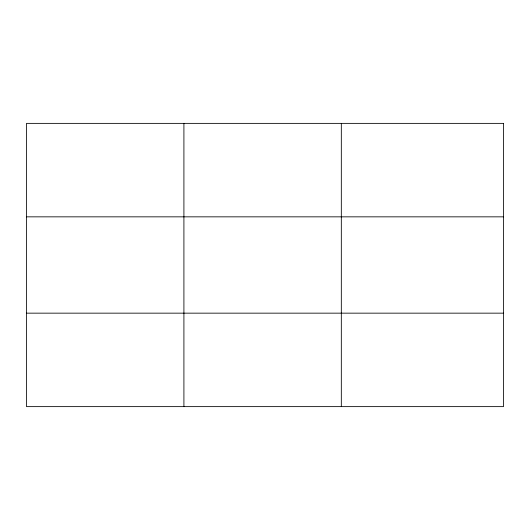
<?xml version="1.0" encoding="UTF-8"?>
<svg xmlns="http://www.w3.org/2000/svg" width="530" height="530" viewBox="0 0 530 530"><rect width="100%" height="100%" fill="white"/><g stroke="black" fill="none" stroke-linecap="round" stroke-linejoin="round"><path stroke-width="0.79" d="M183.91 406.629L183.91 123.371M341.32 406.629L341.32 123.371M26.5 216.843L503.5 216.843M26.5 313.157L503.5 313.157M503.5 123.371L503.5 406.629L26.5 406.629L26.5 123.371L503.5 123.371"/></g></svg>
